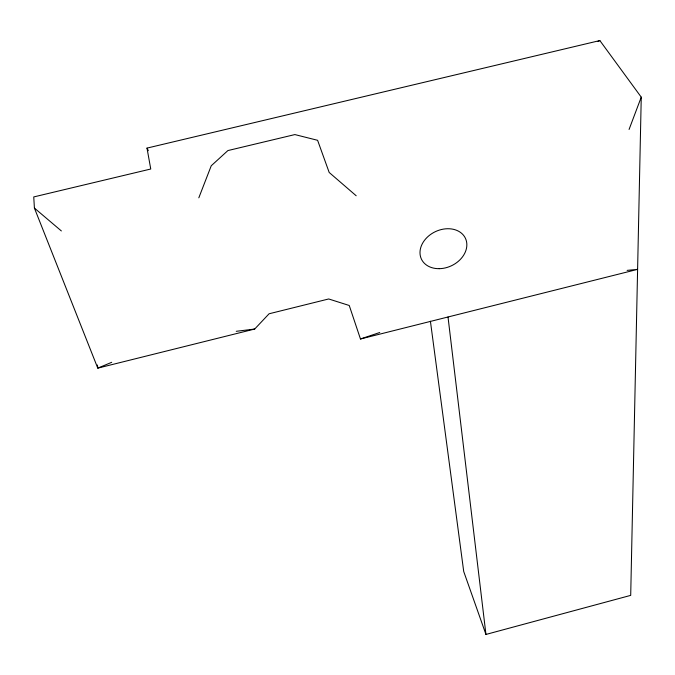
<?xml version="1.0" encoding="UTF-8"?>
<svg xmlns="http://www.w3.org/2000/svg" width="675" height="675" viewBox="0 0 675 675"><rect width="100%" height="100%" fill="white"/><g stroke="black" fill="none" stroke-linecap="round" stroke-linejoin="round"><path stroke-width="1.01" d="M627.142 270.38L637.605 269.367L360.467 338.985L349.245 305.488L328.691 298.966L269.089 313.774L254.694 329.046L97.774 368.137L34.408 208.077L33.75 196.931L150.753 169.012L146.998 148.103L599.856 40.559L641.25 97.158L630.703 595.375L485.949 634.441L463.717 571.497L430.414 321.216M629.066 129.457L641.25 97.158M198.813 197.817L211.25 165.755L227.905 150.567L294.874 134.578L317.604 140.299L329.181 172.463L356.189 195.767M598.016 41.504L599.856 40.559M111.721 362.306L97.774 368.137L97.445 365.006M360.467 338.985L379.763 332.497M236.25 331.307L254.694 329.046M34.408 208.077L61.366 230.943M146.998 148.103L148.323 150.694M448.014 316.988L485.949 634.441M439.239 268.675A24.334 18.849 -25.4 0 0 465.48 238.418A24.334 18.849 -25.4 0 0 425.554 239.026A24.334 18.849 -25.4 0 0 439.239 268.675"/></g></svg>
